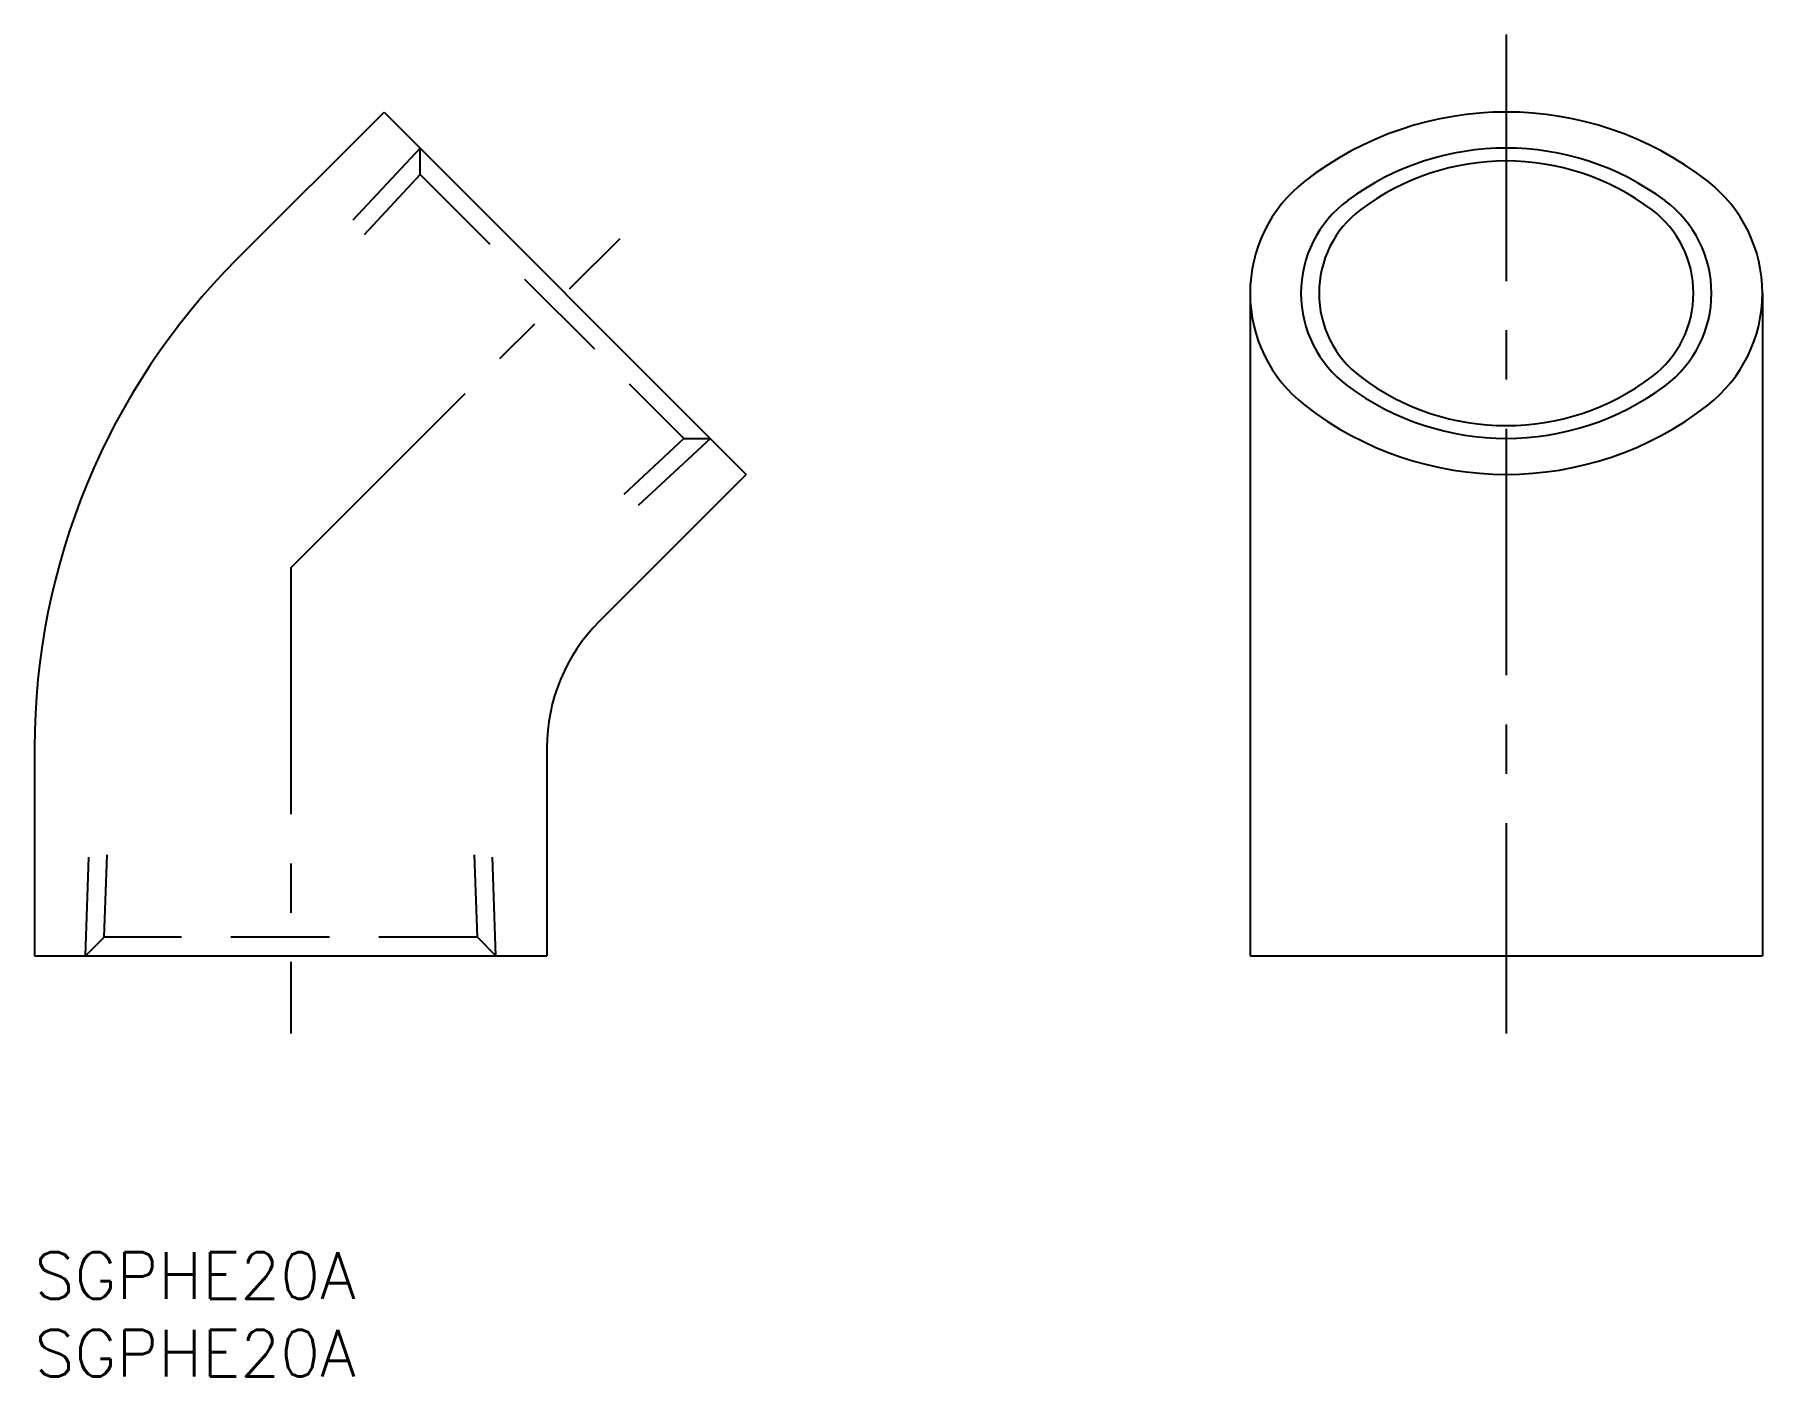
# Model space of a CAD drawing. Extents: x 0 to 111, y -8 to 78.
import ezdxf

# ---------------------------------------------------------------- set-up
doc = ezdxf.new("R2010")
doc.units = 0
doc.header["$LTSCALE"] = 0.5
doc.linetypes.add('CENTER', pattern=[50.8, 31.75, -6.35, 6.35, -6.35])
doc.linetypes.add('DASHED', pattern=[19.05, 12.7, -6.35])
for name, color, linetype in [('MSM_CENTER', 1, 'CENTER'), ('MSM_CONTINUOUS', 7, 'CONTINUOUS'), ('MSM_DASHED', 4, 'DASHED'), ('MSM_NARROW', 5, 'CONTINUOUS'), ('MSM_PART_NUMBER', 7, 'CONTINUOUS')]:
    doc.layers.add(name, color=color, linetype=linetype)
doc.styles.get("Standard").update_dxf_attribs({"font": 'txt.shx', "height": 3, "bigfont": 'bigfont.shx'})

# ---------------------------------------------------------------- blocks, each defined once
blk = doc.blocks.new('*U6')
at = {"layer": 'MSM_PART_NUMBER'}
blk.add_text('SGPHE20A', height=3, dxfattribs=at).set_placement((0, -3))
blk = doc.blocks.new('*U7')
at = {"layer": 'MSM_PART_NUMBER'}
blk.add_text('SGPHE20A', height=3, dxfattribs=at).set_placement((0, -8))

msp = doc.modelspace()

# ---------------------------------------------------------------- linework, layer by layer
at = {"layer": 'MSM_CENTER'}
for p, q in [((94.79, 78.44), (94.79, 14.1)), ((16.5, 44.1), (37.71, 65.31)), ((16.5, 44.1), (16.5, 14.1))]:
    msp.add_line(p, q, dxfattribs=at)
at = {"layer": 'MSM_CONTINUOUS'}
for p, q in [((13.03, 63.97), (22.51, 73.44)), ((22.51, 73.44), (45.84, 50.11)), ((78.29, 61.78), (78.29, 19.1)), ((111.29, 61.78), (111.29, 19.1)), ((36.37, 40.63), (45.84, 50.11)), ((0, 32.5), (0, 19.1)), ((33, 32.5), (33, 19.1)), ((0, 19.1), (33, 19.1)), ((78.29, 19.1), (111.29, 19.1))]:
    msp.add_line(p, q, dxfattribs=at)
for centre, radius, start, end in [((94.79, 52.33), 21.12, 52.0789, 127.9211), ((94.79, 54.75), 15.55, 52.8478, 127.1522), ((87.43, 61.78), 9.14, 127.9211, 232.0789), ((102.15, 61.78), 9.14, 307.9211, 52.0789), ((89.47, 61.78), 6.74, 127.1522, 232.848), ((100.11, 61.78), 6.74, 307.152, 52.8478), ((44.5, 32.5), 44.5, 135, 180), ((94.79, 68.8), 15.55, 232.848, 307.152), ((94.79, 71.23), 21.12, 232.0789, 307.9211), ((44.5, 32.5), 11.5, 135, 180)]:
    msp.add_arc(centre, radius, start, end, dxfattribs=at)
at = {"layer": 'MSM_DASHED'}
for p, q in [((24.83, 71.12), (20.39, 66.37)), ((24.83, 69.42), (24.83, 71.12)), ((24.83, 69.42), (21.22, 65.55)), ((24.83, 69.42), (41.82, 52.43)), ((41.82, 52.43), (37.95, 48.81)), ((43.53, 52.43), (38.77, 47.99)), ((41.82, 52.43), (43.53, 52.43)), ((3.28, 19.1), (3.51, 25.6)), ((4.48, 20.3), (4.67, 25.6)), ((28.52, 20.3), (28.33, 25.6)), ((29.72, 19.1), (29.49, 25.6)), ((4.48, 20.3), (3.28, 19.1)), ((28.52, 20.3), (4.48, 20.3)), ((28.52, 20.3), (29.72, 19.1))]:
    msp.add_line(p, q, dxfattribs=at)
at = {"layer": 'MSM_NARROW'}
for centre, radius, start, end in [((94.79, 54), 17.13, 53.3419, 126.6581), ((89, 61.78), 7.43, 126.6581, 233.3421), ((100.58, 61.78), 7.43, 306.6579, 53.3419), ((94.79, 69.56), 17.13, 233.3421, 306.6579)]:
    msp.add_arc(centre, radius, start, end, dxfattribs=at)

# ---------------------------------------------------------------- block references
at = {"layer": 'MSM_CONTINUOUS'}
for name in ['*U6', '*U7']:
    msp.add_blockref(name, (0, 0), dxfattribs=at)

doc.saveas('drawing.dxf')
